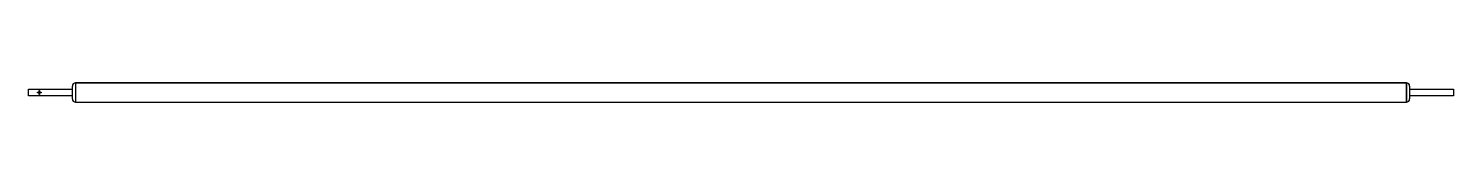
# Model space of a CAD drawing. Header units: millimetres. Extents: x -4 to 126, y -1 to 1.
import ezdxf

# ---------------------------------------------------------------- set-up
doc = ezdxf.new("R2010")
doc.units = ezdxf.units.MM

msp = doc.modelspace()

# ---------------------------------------------------------------- linework, layer by layer
at = {"color": 7, "linetype": 'Continuous', "lineweight": 25}
for p, q in [((-4, 0.31), (0, 0.31)), ((-4, -0.31), (-4, 0.31)), ((-3.18, 0.02), (-3.03, 0.02)), ((-3.18, -0.02), (-3.18, 0.02)), ((-3.03, 0.02), (-3.03, 0.17)), ((-3.03, 0.17), (-2.99, 0.17)), ((-2.99, 0.17), (-2.99, 0.02)), ((-2.99, 0.02), (-2.84, 0.02)), ((-2.84, 0.02), (-2.84, -0.02)), ((0, -0.57), (0, 0.57)), ((121.7, 0.88), (0.3, 0.88)), ((122, 0.57), (122, -0.57)), ((122, 0.31), (126, 0.31)), ((126, 0.31), (126, -0.31)), ((0, -0.31), (-4, -0.31)), ((-3.03, -0.02), (-3.18, -0.02)), ((-3.03, -0.17), (-3.03, -0.02)), ((-2.99, -0.17), (-3.03, -0.17)), ((-2.99, -0.02), (-2.99, -0.17)), ((-2.84, -0.02), (-2.99, -0.02)), ((0.3, -0.88), (121.7, -0.88)), ((126, -0.31), (122, -0.31))]:
    msp.add_line(p, q, dxfattribs=at)
at = {"color": 7, "linetype": 'Continuous'}
for p, q in [((0.3, 0.88), (0.3, -0.88)), ((0.3, 0.88), (121.7, 0.88)), ((121.7, 0.88), (121.7, -0.88)), ((0.3, -0.88), (121.7, -0.88))]:
    msp.add_line(p, q, dxfattribs=at)
at = {"color": 8, "linetype": 'Continuous', "lineweight": 25}
for p, q in [((0.3, 0.88), (0.3, -0.88)), ((121.7, -0.88), (121.7, 0.88))]:
    msp.add_line(p, q, dxfattribs=at)
at = {"color": 7, "linetype": 'Continuous', "lineweight": 25}
for centre, start, end in [((0.3, 0.57), 90, 180), ((121.7, 0.57), 0, 90), ((0.3, -0.57), 180, 270), ((121.7, -0.57), 270, 0)]:
    msp.add_arc(centre, 0.3, start, end, dxfattribs=at)

doc.saveas('drawing.dxf')
